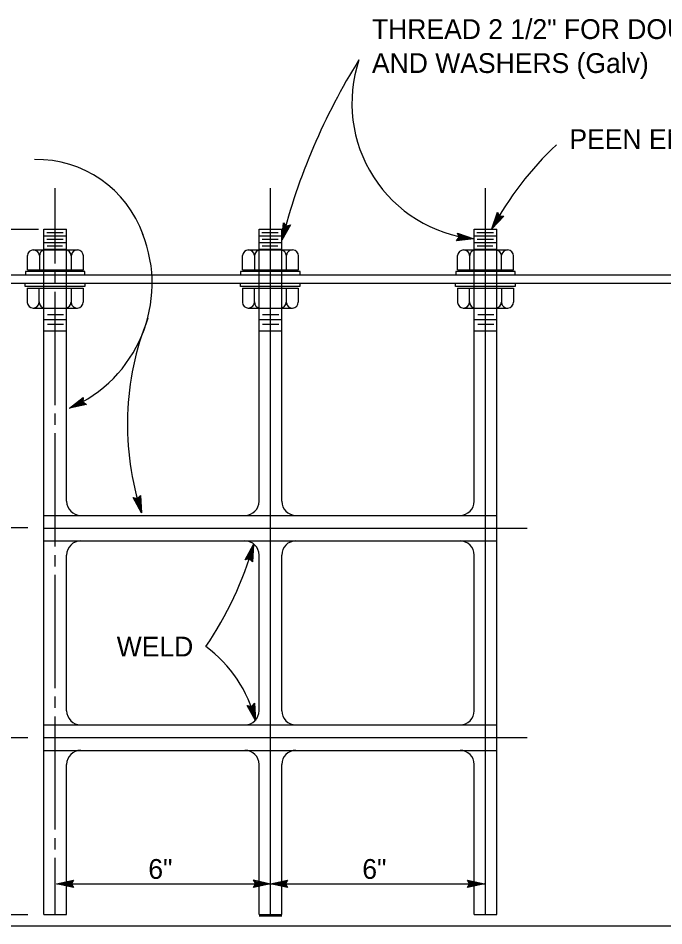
# Model space of a CAD drawing. Extents: x -894 to 866, y -476 to 714.
# Drawn here: x -478.9 to -250.8, y -233.4 to 87.3 of the extents above; entities that cross this region are included whole.
import ezdxf

# ---------------------------------------------------------------- set-up
doc = ezdxf.new("R2010")
doc.units = 0
for name, color, linetype in [('56 Stage 3 Anno', 7, 'Continuous'), ('57 Undefined', 7, 'Continuous'), ('60 Nongeo Data', 7, 'Continuous')]:
    doc.layers.add(name, color=color, linetype=linetype)

msp = doc.modelspace()

# ---------------------------------------------------------------- linework, layer by layer
at = {"layer": '56 Stage 3 Anno'}
for p, q in [((-389.76, -229.41), (-389.76, 27.23)), ((-313.76, -229.41), (-313.76, 27.23)), ((-311.53, 12.87), (-309.53, 18.68)), ((-307.25, 17.28), (-311.53, 12.87)), ((-307.67, 17.28), (-310.81, 14.04)), ((-310.8, 14.05), (-309.34, 18.29)), ((-310.08, 15.22), (-309.14, 17.96)), ((-308.1, 17.27), (-310.08, 15.22)), ((-309.53, 18.68), (-309.53, 18.68)), ((-309.53, 18.68), (-308.81, 17.3)), ((-309.36, 16.4), (-308.96, 17.57)), ((-308.48, 17.3), (-309.36, 16.4)), ((-308.81, 17.3), (-307.25, 17.28)), ((-307.25, 17.28), (-307.25, 17.28)), ((-385.69, 8.86), (-385.19, 14.99)), ((-382.64, 14.2), (-385.69, 8.86)), ((-385.28, 10.19), (-384.91, 14.66)), ((-383.04, 14.1), (-385.28, 10.18)), ((-385.19, 14.99), (-385.19, 14.99)), ((-385.19, 14.99), (-384.15, 13.83)), ((-384.87, 11.5), (-384.64, 14.39)), ((-383.45, 13.98), (-384.87, 11.5)), ((-384.46, 12.82), (-384.36, 14.05)), ((-383.84, 13.91), (-384.46, 12.82)), ((-384.15, 13.83), (-382.64, 14.2)), ((-382.64, 14.2), (-382.64, 14.2)), ((-311.53, 12.87), (-311.53, 12.87)), ((-521.3, 12.66), (-471.68, 12.66)), ((-323.99, 8.61), (-323.05, 9.85)), ((-323.05, 9.85), (-323.7, 11.27)), ((-323.7, 11.27), (-323.7, 11.27)), ((-323.7, 11.27), (-317.88, 9.28)), ((-323.52, 10.89), (-319.25, 9.43)), ((-323.33, 10.51), (-320.63, 9.58)), ((-322, 9.73), (-323.23, 9.6)), ((-323.19, 10.14), (-322, 9.73)), ((-385.69, 8.86), (-385.69, 8.86)), ((-317.88, 9.28), (-323.99, 8.61)), ((-323.99, 8.61), (-323.99, 8.61)), ((-319.26, 9.42), (-323.72, 8.94)), ((-320.63, 9.58), (-323.5, 9.27)), ((-317.88, 9.28), (-317.88, 9.28)), ((-460.71, -50.53), (-455.86, -46.76)), ((-459.46, -49.93), (-455.92, -47.19)), ((-458.21, -49.35), (-455.93, -47.58)), ((-456.97, -48.76), (-455.99, -48)), ((-455.86, -46.76), (-456.01, -48.31)), ((-455.86, -46.76), (-455.86, -46.76)), ((-454.72, -49.17), (-460.71, -50.53)), ((-460.71, -50.53), (-460.71, -50.53)), ((-455.06, -48.95), (-459.47, -49.94)), ((-455.43, -48.72), (-458.21, -49.35)), ((-455.74, -48.48), (-456.97, -48.76)), ((-456.01, -48.31), (-454.72, -49.17)), ((-454.72, -49.17), (-454.72, -49.17)), ((-435.31, -87.47), (-438.25, -82.08)), ((-438.25, -82.08), (-438.25, -82.08)), ((-438.25, -82.08), (-436.75, -82.48)), ((-435.7, -86.14), (-437.84, -82.2)), ((-436.08, -84.82), (-437.46, -82.28)), ((-436.46, -83.49), (-437.05, -82.4)), ((-436.75, -82.48), (-435.69, -81.34)), ((-436.54, -82.23), (-436.46, -83.49)), ((-436.25, -81.97), (-436.08, -84.82)), ((-435.97, -81.64), (-435.7, -86.15)), ((-435.69, -81.34), (-435.69, -81.34)), ((-435.69, -81.34), (-435.31, -87.47)), ((-435.31, -87.47), (-435.31, -87.47)), ((-495.39, -92.7), (-475.41, -92.7)), ((-469.76, -92.91), (-299.01, -92.91)), ((-398.68, -104.11), (-395.73, -98.71)), ((-395.73, -98.71), (-396.11, -104.85)), ((-395.73, -98.71), (-395.73, -98.71)), ((-398.28, -104), (-396.11, -100.04)), ((-397.87, -103.87), (-396.5, -101.37)), ((-396.5, -101.37), (-396.68, -104.26)), ((-396.11, -100.05), (-396.39, -104.52)), ((-397.17, -103.71), (-398.68, -104.11)), ((-398.68, -104.11), (-398.68, -104.11)), ((-397.48, -103.8), (-396.88, -102.7)), ((-396.11, -104.85), (-397.17, -103.71)), ((-396.88, -102.7), (-396.96, -103.93)), ((-396.11, -104.85), (-396.11, -104.85)), ((-395.05, -160.92), (-397.96, -155.51)), ((-397.96, -155.51), (-397.96, -155.51)), ((-397.96, -155.51), (-396.46, -155.92)), ((-395.43, -159.58), (-397.55, -155.64)), ((-395.8, -158.26), (-397.17, -155.71)), ((-396.17, -156.93), (-396.76, -155.84)), ((-396.46, -155.92), (-395.39, -154.78)), ((-396.24, -155.67), (-396.17, -156.93)), ((-395.96, -155.41), (-395.8, -158.26)), ((-395.68, -155.09), (-395.42, -159.59)), ((-395.39, -154.78), (-395.39, -154.78)), ((-395.39, -154.78), (-395.05, -160.92)), ((-395.05, -160.92), (-395.05, -160.92)), ((-495.99, -166.89), (-475.41, -166.89)), ((-469.76, -166.91), (-299.01, -166.91)), ((-465.31, -218.56), (-459.31, -217.23)), ((-463.92, -218.56), (-459.54, -217.59)), ((-462.55, -218.56), (-459.72, -217.94)), ((-459.31, -217.23), (-460.11, -218.56)), ((-459.31, -217.23), (-459.31, -217.23)), ((-394.96, -218.55), (-395.76, -217.21)), ((-395.76, -217.21), (-395.76, -217.21)), ((-395.76, -217.21), (-389.76, -218.55)), ((-395.54, -217.57), (-391.14, -218.55)), ((-395.31, -217.93), (-392.52, -218.55)), ((-389.76, -218.55), (-383.76, -217.22)), ((-388.37, -218.55), (-383.99, -217.58)), ((-387, -218.56), (-384.17, -217.93)), ((-383.76, -217.22), (-384.56, -218.55)), ((-383.76, -217.22), (-383.76, -217.22)), ((-319.32, -218.56), (-320.12, -217.22)), ((-320.12, -217.22), (-320.12, -217.22)), ((-320.12, -217.22), (-314.12, -218.56)), ((-319.9, -217.58), (-315.5, -218.56)), ((-319.67, -217.94), (-316.88, -218.56)), ((-459.31, -219.9), (-465.31, -218.56)), ((-465.31, -218.56), (-465.31, -218.56)), ((-465.31, -218.56), (-389.76, -218.56)), ((-459.53, -219.54), (-463.93, -218.56)), ((-459.76, -219.18), (-462.55, -218.56)), ((-461.17, -218.56), (-459.96, -218.3)), ((-459.94, -218.84), (-461.17, -218.56)), ((-460.11, -218.56), (-459.31, -219.9)), ((-459.31, -219.9), (-459.31, -219.9)), ((-389.76, -218.55), (-395.76, -219.88)), ((-395.76, -219.88), (-394.96, -218.55)), ((-395.76, -219.88), (-395.76, -219.88)), ((-391.15, -218.56), (-395.52, -219.53)), ((-392.52, -218.55), (-395.34, -219.18)), ((-395.13, -218.28), (-393.9, -218.55)), ((-393.9, -218.55), (-395.11, -218.82)), ((-383.76, -219.89), (-389.76, -218.55)), ((-389.76, -218.55), (-389.76, -218.55)), ((-389.76, -218.55), (-389.76, -218.55)), ((-389.76, -218.56), (-314.12, -218.56)), ((-383.98, -219.54), (-388.38, -218.55)), ((-384.21, -219.18), (-387, -218.56)), ((-385.61, -218.56), (-384.41, -218.29)), ((-384.39, -218.83), (-385.61, -218.56)), ((-384.56, -218.55), (-383.76, -219.89)), ((-383.76, -219.89), (-383.76, -219.89)), ((-314.12, -218.56), (-320.12, -219.89)), ((-320.12, -219.89), (-319.32, -218.56)), ((-320.12, -219.89), (-320.12, -219.89)), ((-315.51, -218.56), (-319.88, -219.53)), ((-316.88, -218.56), (-319.71, -219.18)), ((-319.49, -218.28), (-318.26, -218.56)), ((-318.26, -218.56), (-319.47, -218.82)), ((-314.12, -218.56), (-314.12, -218.56)), ((-520.63, -229.41), (-475.41, -229.41))]:
    msp.add_line(p, q, dxfattribs=at)
for points in [[(-465.76, 0.59), (-465.76, 27.23)], [(-389.76, 0.59), (-389.76, 27.23)], [(-313.76, 0.59), (-313.76, 27.23)], [(-465.76, -6.41), (-465.76, -2.41)], [(-389.76, -6.41), (-389.76, -2.41)], [(-313.76, -6.41), (-313.76, -2.41)], [(-465.76, -49.41), (-465.76, -9.41)], [(-389.76, -49.41), (-389.76, -9.41)], [(-313.76, -49.41), (-313.76, -9.41)], [(-465.76, -56.41), (-465.76, -52.41)], [(-389.76, -56.41), (-389.76, -52.41)], [(-313.76, -56.41), (-313.76, -52.41)], [(-465.76, -99.41), (-465.76, -59.41)], [(-389.76, -99.41), (-389.76, -59.41)], [(-313.76, -99.41), (-313.76, -59.41)], [(-469.76, -92.91), (-449.76, -92.91)], [(-446.76, -92.91), (-442.76, -92.91)], [(-439.76, -92.91), (-399.76, -92.91)], [(-396.76, -92.91), (-392.76, -92.91)], [(-389.76, -92.91), (-349.76, -92.91)], [(-346.76, -92.91), (-342.76, -92.91)], [(-339.76, -92.91), (-299.76, -92.91)], [(-465.76, -106.41), (-465.76, -102.41)], [(-389.76, -106.41), (-389.76, -102.41)], [(-313.76, -106.41), (-313.76, -102.41)], [(-465.76, -149.41), (-465.76, -109.41)], [(-389.76, -149.41), (-389.76, -109.41)], [(-313.76, -149.41), (-313.76, -109.41)], [(-465.76, -156.41), (-465.76, -152.41)], [(-389.76, -156.41), (-389.76, -152.41)], [(-313.76, -156.41), (-313.76, -152.41)], [(-465.76, -199.41), (-465.76, -159.41)], [(-389.76, -199.41), (-389.76, -159.41)], [(-313.76, -199.41), (-313.76, -159.41)], [(-469.76, -166.91), (-449.76, -166.91)], [(-446.76, -166.91), (-442.76, -166.91)], [(-439.76, -166.91), (-399.76, -166.91)], [(-396.76, -166.91), (-392.76, -166.91)], [(-389.76, -166.91), (-349.76, -166.91)], [(-346.76, -166.91), (-342.76, -166.91)], [(-339.76, -166.91), (-299.76, -166.91)], [(-465.76, -206.41), (-465.76, -202.41)], [(-389.76, -206.41), (-389.76, -202.41)], [(-313.76, -206.41), (-313.76, -202.41)], [(-465.76, -229.41), (-465.76, -209.41)], [(-389.76, -229.41), (-389.76, -209.41)], [(-313.76, -229.41), (-313.76, -209.41)]]:
    msp.add_lwpolyline(points, dxfattribs=at)
for centre, radius, start, end in [((-168.08, -46.48), 224.53, 147.9927, 165.7302), ((-312.79, 57.2), 48.19, 161.4608, 263.9337), ((-206.36, -44.26), 119.68, 133.5003, 151.4913), ((-472.36, -2.52), 39.86, 19.3008, 91.1139), ((-479.4, -6.48), 47.85, 292.9842, 21.7157), ((-340.36, -56.28), 99.95, 157.9656, 198.1841), ((-513.56, -65.57), 122.4, 325.5835, 344.2874), ((-440.04, -172.11), 46.37, 13.9684, 53.688)]:
    msp.add_arc(centre, radius, start, end, dxfattribs=at)
at = {"layer": '60 Nongeo Data'}
for p, q in [((-469.76, 12.66), (-461.76, 12.66)), ((-469.76, -229.41), (-469.76, 12.66)), ((-469.76, 10.33), (-461.76, 10.33)), ((-468.8, 11.5), (-463.01, 11.5)), ((-461.76, -83.41), (-461.76, 12.66)), ((-393.76, 12.66), (-385.76, 12.66)), ((-393.76, -83.41), (-393.76, 12.66)), ((-393.76, 10.33), (-385.76, 10.33)), ((-392.8, 11.5), (-387.01, 11.5)), ((-385.76, -83.41), (-385.76, 12.66)), ((-317.76, 12.66), (-309.76, 12.66)), ((-317.76, -83.41), (-317.76, 12.66)), ((-317.76, 10.33), (-309.76, 10.33)), ((-316.8, 11.5), (-311.01, 11.5)), ((-309.76, -229.41), (-309.76, 12.66)), ((-469.76, 8), (-461.76, 8)), ((-468.72, 9.16), (-463.01, 9.16)), ((-468.67, 6.83), (-463.17, 6.83)), ((-393.76, 8), (-385.76, 8)), ((-392.72, 9.16), (-387.01, 9.16)), ((-392.67, 6.83), (-387.17, 6.83)), ((-317.76, 8), (-309.76, 8)), ((-316.72, 9.16), (-311.01, 9.16)), ((-316.67, 6.83), (-311.17, 6.83)), ((-475.62, -1.7), (-475.62, 3.38)), ((-473.57, 5.36), (-457.95, 5.36)), ((-471.39, 3.24), (-471.39, -1.7)), ((-469.76, 5.66), (-461.76, 5.66)), ((-460.09, -1.7), (-460.09, 3.55)), ((-455.85, -1.7), (-455.85, 3.27)), ((-399.62, -1.7), (-399.62, 3.38)), ((-397.57, 5.36), (-381.95, 5.36)), ((-395.39, 3.24), (-395.39, -1.7)), ((-393.76, 5.66), (-385.76, 5.66)), ((-384.09, -1.7), (-384.09, 3.55)), ((-379.85, -1.7), (-379.85, 3.27)), ((-323.62, -1.7), (-323.62, 3.38)), ((-321.57, 5.36), (-305.95, 5.36)), ((-319.39, 3.24), (-319.39, -1.7)), ((-317.76, 5.66), (-309.76, 5.66)), ((-308.09, -1.7), (-308.09, 3.55)), ((-303.85, -1.7), (-303.85, 3.27)), ((-455.29, -2.22), (-476.3, -2.22)), ((-476.3, -2.22), (-476.3, -3.38)), ((-475.62, -1.7), (-455.85, -1.7)), ((-455.29, -3.38), (-455.29, -2.22)), ((-379.29, -2.22), (-400.3, -2.22)), ((-400.3, -2.22), (-400.3, -3.38)), ((-399.62, -1.7), (-379.85, -1.7)), ((-379.29, -3.38), (-379.29, -2.22)), ((-303.29, -2.22), (-324.3, -2.22)), ((-324.3, -2.22), (-324.3, -3.38)), ((-323.62, -1.7), (-303.85, -1.7)), ((-303.29, -3.38), (-303.29, -2.22)), ((-654.76, -3.41), (-124.76, -3.41)), ((-654.76, -6.41), (-124.76, -6.41)), ((-476.35, -6.4), (-455.34, -6.4)), ((-476.35, -7.57), (-476.35, -6.4)), ((-476.3, -3.38), (-455.29, -3.38)), ((-455.34, -6.4), (-455.34, -7.57)), ((-400.35, -6.4), (-379.34, -6.4)), ((-400.35, -7.57), (-400.35, -6.4)), ((-400.3, -3.38), (-379.29, -3.38)), ((-379.34, -6.4), (-379.34, -7.57)), ((-324.35, -6.4), (-303.34, -6.4)), ((-324.35, -7.57), (-324.35, -6.4)), ((-324.3, -3.38), (-303.29, -3.38)), ((-303.34, -6.4), (-303.34, -7.57)), ((-455.34, -7.57), (-476.35, -7.57)), ((-475.67, -8.08), (-455.9, -8.08)), ((-475.67, -8.08), (-475.67, -13.16)), ((-471.44, -13.03), (-471.44, -8.08)), ((-460.14, -8.08), (-460.14, -13.33)), ((-455.9, -8.08), (-455.9, -13.05)), ((-379.34, -7.57), (-400.35, -7.57)), ((-399.67, -8.08), (-379.9, -8.08)), ((-399.67, -8.08), (-399.67, -13.16)), ((-395.44, -13.03), (-395.44, -8.08)), ((-384.14, -8.08), (-384.14, -13.33)), ((-379.9, -8.08), (-379.9, -13.05)), ((-303.34, -7.57), (-324.35, -7.57)), ((-323.67, -8.08), (-303.9, -8.08)), ((-323.67, -8.08), (-323.67, -13.16)), ((-319.44, -13.03), (-319.44, -8.08)), ((-308.14, -8.08), (-308.14, -13.33)), ((-303.9, -8.08), (-303.9, -13.05)), ((-473.61, -15.15), (-458.05, -15.15)), ((-397.61, -15.15), (-382.05, -15.15)), ((-321.61, -15.15), (-306.05, -15.15)), ((-469.76, -19.15), (-461.76, -19.15)), ((-468.53, -17.4), (-462.83, -17.4)), ((-393.76, -19.15), (-385.76, -19.15)), ((-392.53, -17.4), (-386.83, -17.4)), ((-317.76, -19.15), (-309.76, -19.15)), ((-316.53, -17.4), (-310.83, -17.4)), ((-468.53, -20.9), (-462.83, -20.9)), ((-392.53, -20.9), (-386.83, -20.9)), ((-316.53, -20.9), (-310.83, -20.9)), ((-469.76, -23.15), (-461.76, -23.15)), ((-393.76, -23.15), (-385.76, -23.15)), ((-393.76, -23.15), (-385.76, -23.15)), ((-317.76, -23.15), (-309.76, -23.15)), ((-317.76, -23.15), (-309.76, -23.15)), ((-317.76, -23.15), (-309.76, -23.15)), ((-469.76, -88.41), (-456.76, -88.41)), ((-456.76, -88.41), (-398.76, -88.41)), ((-398.76, -88.41), (-380.76, -88.41)), ((-380.76, -88.41), (-322.76, -88.41)), ((-322.76, -88.41), (-309.76, -88.41)), ((-469.76, -97.41), (-456.76, -97.41)), ((-456.76, -97.41), (-398.76, -97.41)), ((-398.76, -97.41), (-380.76, -97.41)), ((-380.76, -97.41), (-322.76, -97.41)), ((-322.76, -97.41), (-309.76, -97.41)), ((-461.76, -157.41), (-461.76, -102.41)), ((-393.76, -157.41), (-393.76, -102.41)), ((-385.76, -157.41), (-385.76, -102.41)), ((-317.76, -157.41), (-317.76, -102.41)), ((-469.76, -162.41), (-456.76, -162.41)), ((-456.76, -162.41), (-398.76, -162.41)), ((-398.76, -162.41), (-380.76, -162.41)), ((-380.76, -162.41), (-322.76, -162.41)), ((-322.76, -162.41), (-309.76, -162.41)), ((-469.76, -171.41), (-456.76, -171.41)), ((-456.76, -171.41), (-398.76, -171.41)), ((-398.76, -171.41), (-378.39, -171.41)), ((-380.76, -171.41), (-322.76, -171.41)), ((-322.76, -171.41), (-309.76, -171.41)), ((-461.76, -229.41), (-461.76, -176.41)), ((-393.76, -229.41), (-393.76, -176.41)), ((-385.76, -229.41), (-385.76, -176.41)), ((-317.76, -229.41), (-317.76, -176.41)), ((-469.76, -229.41), (-461.76, -229.41)), ((-393.76, -229.41), (-385.76, -229.41)), ((-393.76, -229.85), (-385.76, -229.85)), ((-317.76, -229.41), (-309.76, -229.41)), ((-560.76, -233.41), (-218.76, -233.41))]:
    msp.add_line(p, q, dxfattribs=at)
for centre, radius, start, end in [((-473.5, 3.24), 2.12, 4.8048, 176.3828), ((-469.27, 3.24), 2.12, 92.9268, 180.3985), ((-462.23, 3.23), 2.12, 0.4996, 88.1024), ((-457.97, 3.24), 2.12, 0.7224, 171.7875), ((-397.5, 3.24), 2.12, 4.8048, 176.3828), ((-393.27, 3.24), 2.12, 92.9268, 180.3985), ((-386.23, 3.23), 2.12, 0.4996, 88.1024), ((-381.97, 3.24), 2.12, 0.7224, 171.7875), ((-321.5, 3.24), 2.12, 4.8048, 176.3828), ((-317.27, 3.24), 2.12, 92.9268, 180.3985), ((-310.24, 3.23), 2.12, 0.4996, 88.1024), ((-305.97, 3.24), 2.12, 0.7224, 171.7875), ((-473.55, -13.03), 2.12, 183.6172, 355.1952), ((-469.32, -13.03), 2.12, 179.6015, 267.0732), ((-462.29, -13.02), 2.12, 271.8976, 359.5004), ((-458.02, -13.03), 2.12, 188.2125, 359.2776), ((-397.55, -13.03), 2.12, 183.6172, 355.1952), ((-393.32, -13.03), 2.12, 179.6015, 267.0732), ((-386.29, -13.02), 2.12, 271.8976, 359.5004), ((-382.02, -13.03), 2.12, 188.2125, 359.2776), ((-321.55, -13.03), 2.12, 183.6172, 355.1952), ((-317.32, -13.03), 2.12, 179.6015, 267.0732), ((-310.29, -13.02), 2.12, 271.8976, 359.5004), ((-306.02, -13.03), 2.12, 188.2125, 359.2776), ((-456.76, -83.41), 5, 180, 270), ((-398.76, -83.41), 5, 270, 0), ((-380.76, -83.41), 5, 180, 270), ((-322.76, -83.41), 5, 270, 0), ((-456.76, -102.41), 5, 90, 180), ((-398.76, -102.41), 5, 0, 90), ((-380.76, -102.41), 5, 90, 180), ((-322.76, -102.41), 5, 0, 90), ((-456.76, -157.41), 5, 180, 270), ((-398.76, -157.41), 5, 270, 0), ((-380.76, -157.41), 5, 180, 270), ((-322.76, -157.41), 5, 270, 0), ((-456.76, -176.41), 5, 90, 180), ((-398.76, -176.41), 5, 0, 90), ((-380.76, -176.41), 5, 90, 180), ((-322.76, -176.41), 5, 0, 90)]:
    msp.add_arc(centre, radius, start, end, dxfattribs=at)

# ---------------------------------------------------------------- texts
at = {"layer": '57 Undefined'}
for s, p in [('THREAD 2 1/2" FOR DOUBLE NUTS', (-353.89, 79.89)), ('AND WASHERS (Galv)', (-353.89, 67.89)), ('PEEN END OF THREADS', (-284.15, 41.01)), ('WELD', (-444.06, -138.25)), ('6"', (-432.89, -216.81)), ('6"', (-357.3, -216.81))]:
    msp.add_text(s, height=7, dxfattribs=at).set_placement(p)

doc.saveas('drawing.dxf')
